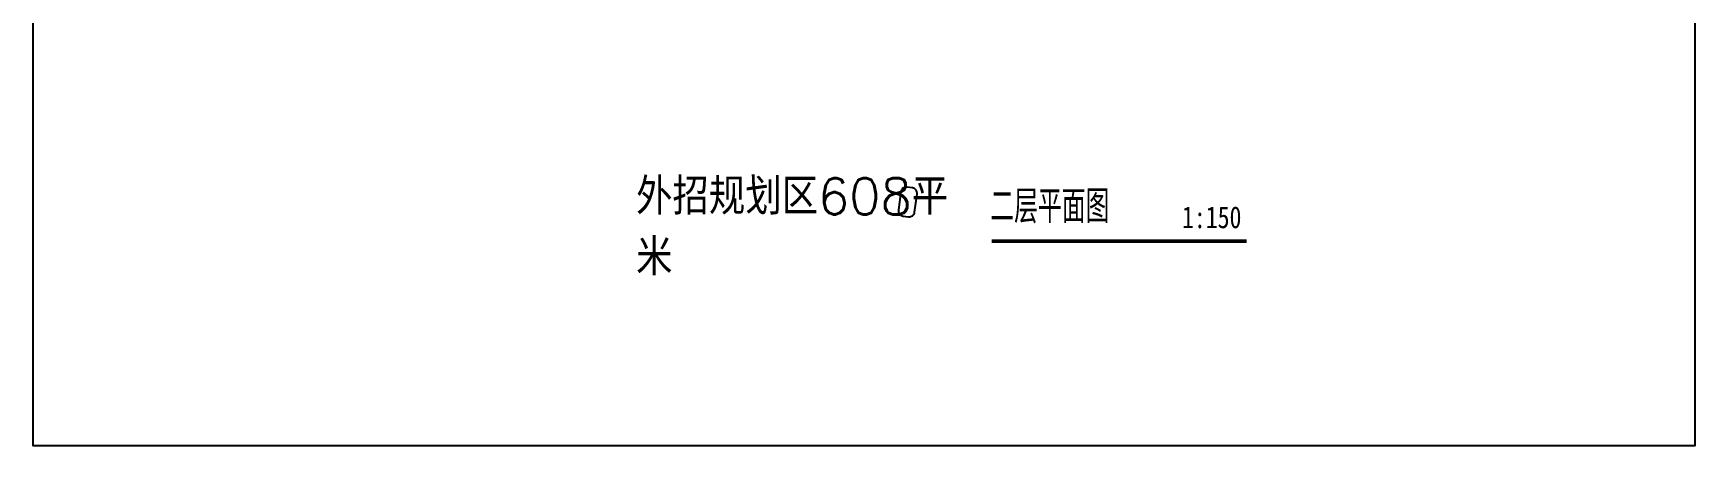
# Model space of a CAD drawing. Extents: x 392800 to 1041602, y -388882 to -94077.
# Drawn here: x 392800 to 484085, y -248691 to -226017 of the extents above; entities that cross this region are included whole.
import ezdxf

# ---------------------------------------------------------------- set-up
doc = ezdxf.new("R2010")
doc.units = 0
doc.header["$LTSCALE"] = 1000
doc.header["$MEASUREMENT"] = 0
doc.layers.add('GUIHUABU-生鲜设备模块', color=7, linetype='Continuous', lineweight=0)
for name, color, linetype in [('IBS-完成面', 2, 'Continuous'), ('IFF-家具', 51, 'Continuous'), ('PUB_TEXT', 7, 'Continuous'), ('文字', 7, 'Continuous')]:
    doc.layers.add(name, color=color, linetype=linetype)
doc.styles.add('-黑体', font='simhei.ttf', dxfattribs={"width": 0.7})
doc.styles.add('DIM_FONT', font='SIMPLEX.shx', dxfattribs={"width": 0.6, "bigfont": 'GBCBIG.shx'})
doc.styles.add('HZTXT', font='txt', dxfattribs={"bigfont": 'HZTXT'})

msp = doc.modelspace()

# ---------------------------------------------------------------- linework, layer by layer
at = {"layer": 'IBS-完成面'}
msp.add_lwpolyline([(392799.5, -166588.4), (484085.2, -166588.4), (484085.2, -248691), (392799.5, -248691)], close=True, dxfattribs=at)
at = {"layer": 'IFF-家具'}
msp.add_lwpolyline([(440467.1, -234737.8), (440333.6, -235728.9, 0.4142136), (440590.8, -236066.3), (440888.1, -236106.3, 0.4142136), (441225.5, -235849.1), (441359, -234858, 0.4142136), (441101.8, -234520.6), (440804.5, -234480.6, 0.4142136)], format="xyb", close=True, dxfattribs=at)
at = {"layer": 'PUB_TEXT', "const_width": 200}
msp.add_lwpolyline([(445461.7, -237445.9), (459470.5, -237445.9)], dxfattribs=at)

# ---------------------------------------------------------------- texts
at = {"layer": 'GUIHUABU-生鲜设备模块', "color": 1, "insert": (425919.8, -233985.2), "char_height": 2000, "width": 17384.286, "attachment_point": 1, "style": 'HZTXT'}
msp.add_mtext('外招规划区608平米', dxfattribs=at)
at = {"layer": 'PUB_TEXT', "style": '-黑体', "width": 0.8}
msp.add_text('1:150', height=1200, dxfattribs=at).set_placement((455913.6, -236730.5))
at = {"layer": '文字', "insert": (445378.2, -234681.1), "char_height": 1600, "attachment_point": 1, "style": 'DIM_FONT'}
msp.add_mtext('\\fﾺￚￌﾣﾤ|b0|i0|c134|p2;二层平面图 ', dxfattribs=at)

doc.saveas('drawing.dxf')
